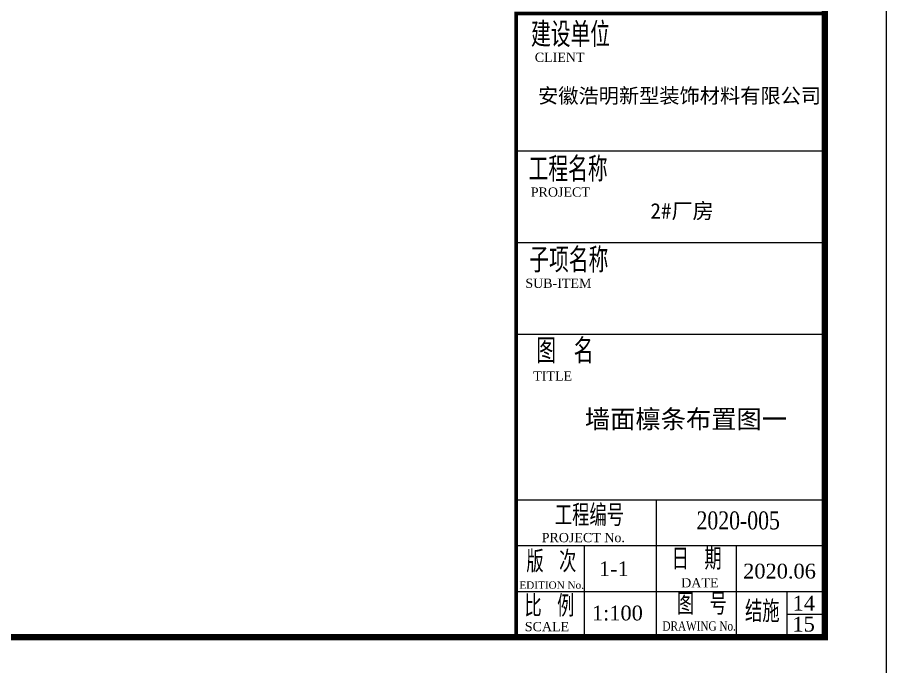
# Model space of a CAD drawing. Extents: x 14207793 to 14719554, y -1675802 to -1228715.
# Drawn here: x 14333580 to 14350473, y -1526262 to -1513636 of the extents above; entities that cross this region are included whole.
import ezdxf
from ezdxf.enums import TextEntityAlignment as Align

# ---------------------------------------------------------------- set-up
doc = ezdxf.new("R2010")
doc.units = 0
doc.header["$LTSCALE"] = 500
doc.header["$MEASUREMENT"] = 0
doc.layers.get('0').update_dxf_attribs({"linetype": 'CONTINUOUS'})
doc.layers.add('PUB_TITLE', color=4, linetype='CONTINUOUS')
doc.layers.add('TEXT', color=7, linetype='CONTINUOUS')
doc.styles.add('GHF', font='TIMES.TTF')
doc.styles.add('GL-H', font='simhei.ttf')
doc.styles.add('HZ', font='txt', dxfattribs={"width": 0.8, "bigfont": 'hztxt'})

msp = doc.modelspace()

# ---------------------------------------------------------------- linework, layer by layer
at = {"layer": 'PUB_TITLE'}
for p, q in [((14343272.5, -1516233.41), (14349272.5, -1516233.41, -1200)), ((14343272.5, -1518015.05), (14349272.5, -1518015.05, -1200)), ((14343272.5, -1519796.69), (14349272.5, -1519796.69, -1200)), ((14343272.5, -1523017.54, 2754.42), (14349272.5, -1523017.54, 1554.42)), ((14345992.98, -1523017.54, 1554.42), (14345992.98, -1525690, 1554.42)), ((14343272.5, -1523908.36, 2754.42), (14349272.5, -1523908.36, 1554.42)), ((14344594.43, -1523908.36, 1554.42), (14344594.43, -1525690, 1554.42)), ((14347550.78, -1523908.36, 1554.42), (14347550.78, -1525690, 1554.42)), ((14343272.5, -1524799.18, 2754.42), (14349272.5, -1524799.18, 1554.42)), ((14348531.67, -1524799.18, 1554.42), (14348531.67, -1525690, 1554.42)), ((14348531.67, -1525244.59, 1554.42), (14349272.5, -1525244.59, 1554.42))]:
    msp.add_line(p, q, dxfattribs=at)
msp.add_lwpolyline([(14350472.5, -1476490), (14207792.5, -1476490), (14207792.5, -1526890), (14350472.5, -1526890)], close=True, dxfattribs=at)
for points, const_width in [([(14349272.5, -1477690), (14210792.5, -1477690), (14210792.5, -1525690), (14349272.5, -1525690)], 120), ([(14343272.5, -1513559.86), (14349272.5, -1513559.86), (14349272.5, -1525690), (14343272.5, -1525690)], 71.27)]:
    msp.add_lwpolyline(points, close=True, dxfattribs=dict(at, const_width=const_width))

# ---------------------------------------------------------------- texts
at = {"color": 2, "width": 0.8}
for s, height, style, p in [('建设单位', 480, 'HZ', (14343561.57, -1514211.24, -33.32)), ('工程名称', 480, 'HZ', (14343514.93, -1516830.96, -33.32)), ('子项名称', 480, 'HZ', (14343528.57, -1518597.04, -33.32)), ('图 名', 480, 'HZ', (14343665.96, -1520364.14, -33.32)), ('工程编号', 420, 'HZ', (14344025.05, -1523529.92, 1468.99)), ('2020-005', 350, 'GHF', (14346777.61, -1523593.28, 5554.42)), ('版 次', 420, 'HZ', (14343471.28, -1524427.51, 1468.99)), ('日 期', 420, 'HZ', (14346295.99, -1524377.91, 1554.42)), ('比 例', 420, 'HZ', (14343432.85, -1525292.99, 1468.99)), ('图 号', 420, 'HZ', (14346395.98, -1525254.55, 1554.42)), ('结施', 420, 'HZ', (14347720.39, -1525397.36, 1554.42)), ('DRAWING No.', 180, 'GHF', (14346116.75, -1525561.63, 1554.42))]:
    msp.add_text(s, height=height, dxfattribs=dict(at, style=style)).set_placement(p)
at = {"color": 2, "style": 'GHF'}
for s, height, p in [('CLIENT', 180, (14343634.88, -1514502.41, -1200)), ('PROJECT', 180, (14343557.32, -1517123.66, -1200)), ('SUB-ITEM', 180, (14343451.46, -1518896.76, -1200)), ('TITLE', 180, (14343604.8, -1520700.41, -1200)), ('PROJECT No.', 180, (14343769.51, -1523841.86, 1554.42)), ('1-1', 288, (14344882.55, -1524502.1, 12354.42)), ('2020.06', 288, (14347684.31, -1524548.56, 6354.42)), ('DATE', 180, (14346480, -1524722.01, 1554.42)), ('EDITION No.', 144, (14343335.19, -1524748.12, 2754.42)), ('14', 288, (14348644.73, -1525171.42, 1554.42)), ('1:100', 288, (14344744.86, -1525363.44, 12354.42)), ('SCALE', 180, (14343441.31, -1525573.46, 1554.42)), ('15', 288, (14348641.63, -1525579.87, 12354.42))]:
    msp.add_text(s, height=height, dxfattribs=at).set_placement(p)
at = {"layer": 'TEXT', "color": 6, "style": 'GL-H'}
for s, height, p in [('安徽浩明新型装饰材料有限公司', 288, (14349198.23, -1515159.88, 1301.33)), ('2#厂房', 300, (14347110.17, -1517399.12, 1301.33)), ('墙面檩条布置图一', 360, (14348537.54, -1521448.17, 691.86))]:
    msp.add_text(s, height=height, dxfattribs=at).set_placement(p, align=Align.MIDDLE_RIGHT)

doc.saveas('drawing.dxf')
